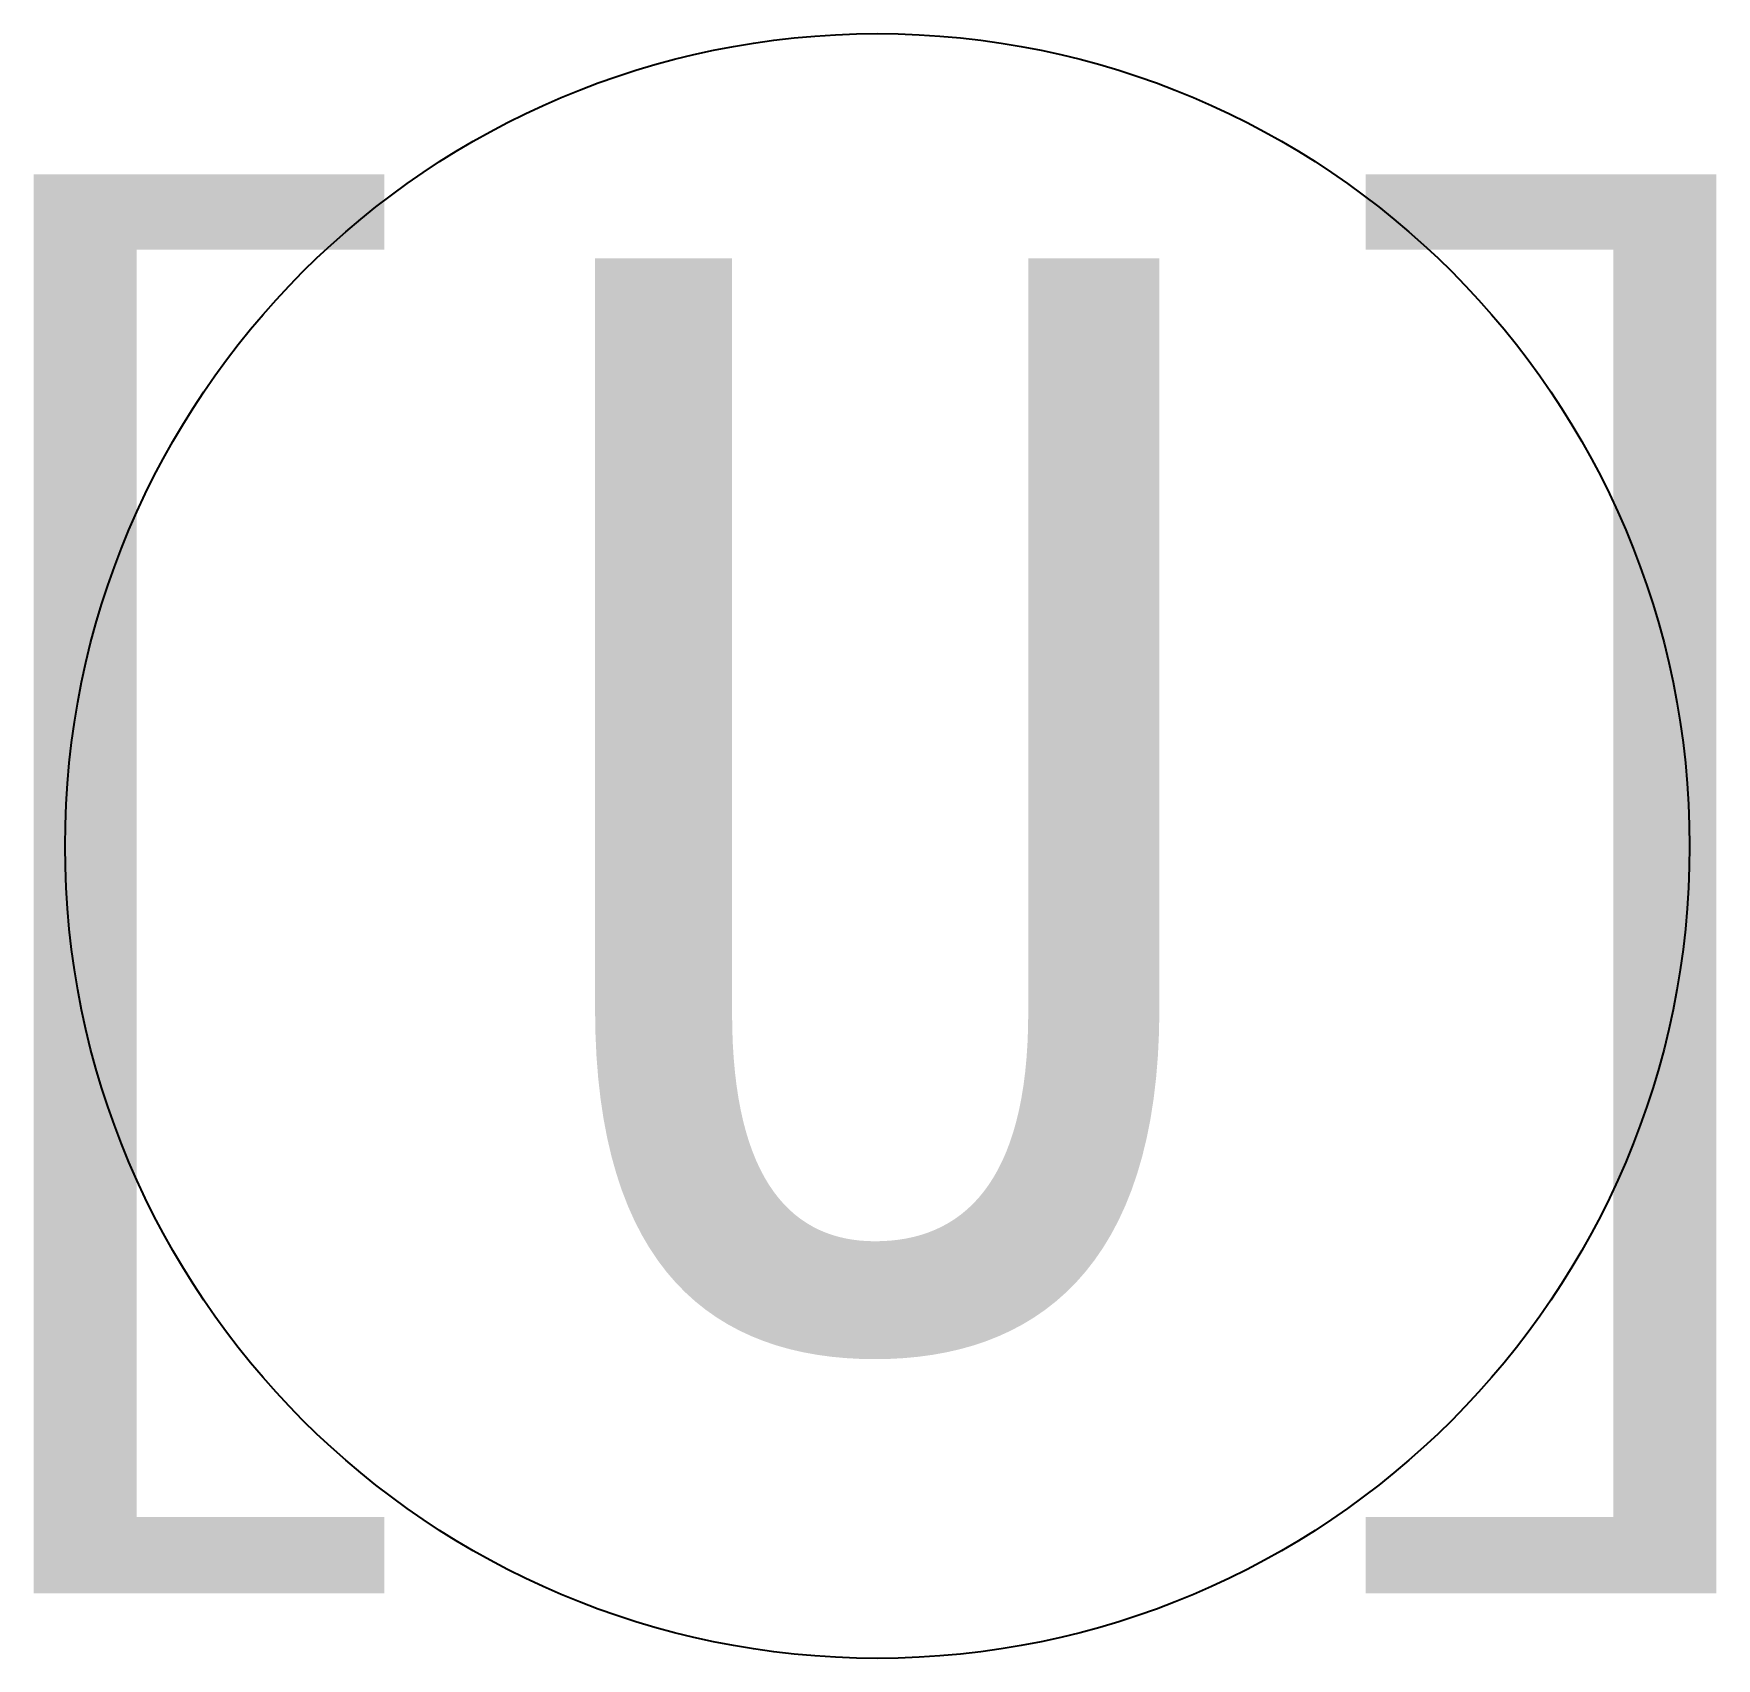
# Model space of a CAD drawing. Header units: millimetres. Extents: x -1.56 to 1.55, y -1.5 to 1.5.
import ezdxf
from ezdxf.enums import TextEntityAlignment as Align

# ---------------------------------------------------------------- set-up
doc = ezdxf.new("R2010")
doc.units = ezdxf.units.MM
doc.styles.add('自定义', font='simfang0.ttf', dxfattribs={"height": 2})

msp = doc.modelspace()

# ---------------------------------------------------------------- linework, layer by layer
at = {"color": 7}
msp.add_circle((0, 0), 1.5, dxfattribs=at)

# ---------------------------------------------------------------- texts
at = {"color": 7, "style": '自定义'}
msp.add_text('[U]', height=2, dxfattribs=at).set_placement((-0.0043, -0.07), align=Align.MIDDLE)

doc.saveas('drawing.dxf')
